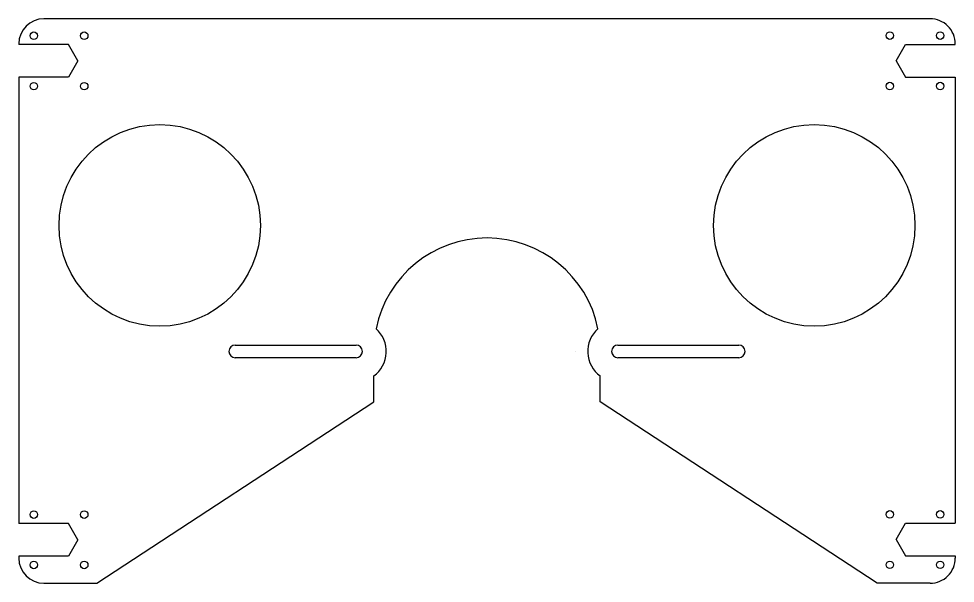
# Model space of a CAD drawing. Header units: millimetres. Extents: x -2490 to 995, y -1001 to 885.
# Drawn here: x -2086 to -1714, y -992 to -768 of the extents above; entities that cross this region are included whole.
import ezdxf

# ---------------------------------------------------------------- set-up
doc = ezdxf.new("R2010")
doc.units = ezdxf.units.MM
doc.layers.get('0').update_dxf_attribs({"linetype": 'CONTINUOUS', "lineweight": 25, "true_color": 0x000000})

# ---------------------------------------------------------------- blocks, each defined once
blk = doc.blocks.new('nut cut outs')
for p, q in [((0, 7.48), (-6.47, 3.74)), ((0, 7.48), (6.47, 3.74)), ((-6.47, 3.74), (-6.47, -16)), ((6.47, 3.74), (6.47, -16))]:
    blk.add_line(p, q)
for centre in [(-10, 10), (10, 10), (-10, -10), (10, -10)]:
    blk.add_circle(centre, 1.5)

msp = doc.modelspace()

# ---------------------------------------------------------------- linework, layer by layer
for p, q in [((-1724, -768), (-2076, -768)), ((-2086, -778), (-2086, -778.28)), ((-1714, -778.22), (-1714, -778)), ((-2086, -791.23), (-2086, -968.28)), ((-1714, -791.17), (-1714, -968.22)), ((-2000, -897.5), (-1952, -897.5)), ((-1865, -900), (-1865, -900)), ((-1848, -897.5), (-1800, -897.5)), ((-1952, -902.5), (-2000, -902.5)), ((-1800, -902.5), (-1848, -902.5)), ((-1945, -920), (-1945, -909.75)), ((-1855, -920), (-1855, -909.75)), ((-2055, -992), (-1945, -920)), ((-1745, -992), (-1855, -920)), ((-2086, -981.23), (-2086, -982)), ((-1714, -981.17), (-1714, -982)), ((-2076, -992), (-2055, -992)), ((-1724, -992), (-1745, -992))]:
    msp.add_line(p, q)
for centre in [(-2030, -850), (-1770, -850)]:
    msp.add_circle(centre, 40)
for centre, radius, start, end in [((-2076, -778), 10, 90, 179.9937), ((-1724, -778), 10, 359.9937, 90), ((-1900, -900), 45, 11.5642, 168.4358), ((-1952, -900), 12, 305.6853, 48.7417), ((-1848, -900), 12, 131.2583, 234.3147), ((-2000, -900), 2.5, 90, 270), ((-1952, -900), 2.5, 270, 90), ((-1848, -900), 2.5, 90, 270), ((-1800, -900), 2.5, 270, 90), ((-2076, -982), 10, 180.006, 270), ((-1724, -982), 10, 270, 0.006)]:
    msp.add_arc(centre, radius, start, end)

# ---------------------------------------------------------------- block references
for p, rotation in [((-2070, -784.75), 270), ((-1730, -784.69), 90), ((-2070, -974.75), 270), ((-1730, -974.69), 90)]:
    msp.add_blockref('nut cut outs', p, dxfattribs=dict(rotation=rotation))

doc.saveas('drawing.dxf')
